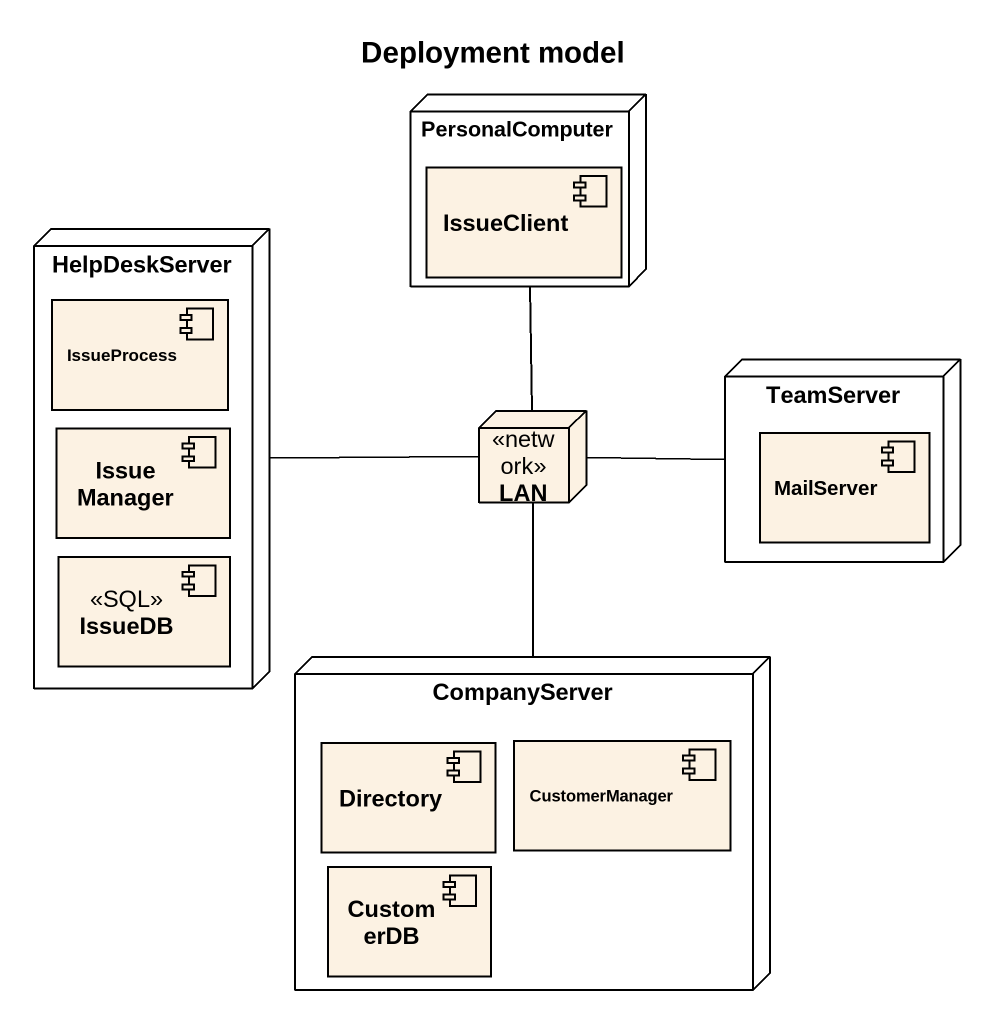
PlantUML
@startuml
title Deployment model
node PersonalComputer {
  component IssueClient
}
node HelpDeskServer {
  component IssueProcess
  component IssueManager
  component IssueDB <<SQL>>
}
node TeamServer {
  component MailServer
}
node LAN <<network>>
node CompanyServer {
  component Directory
  component CustomerManager
  component CustomerDB
}
PersonalComputer -- LAN
LAN -left- HelpDeskServer
LAN -right- TeamServer
LAN -- CompanyServer
@enduml
